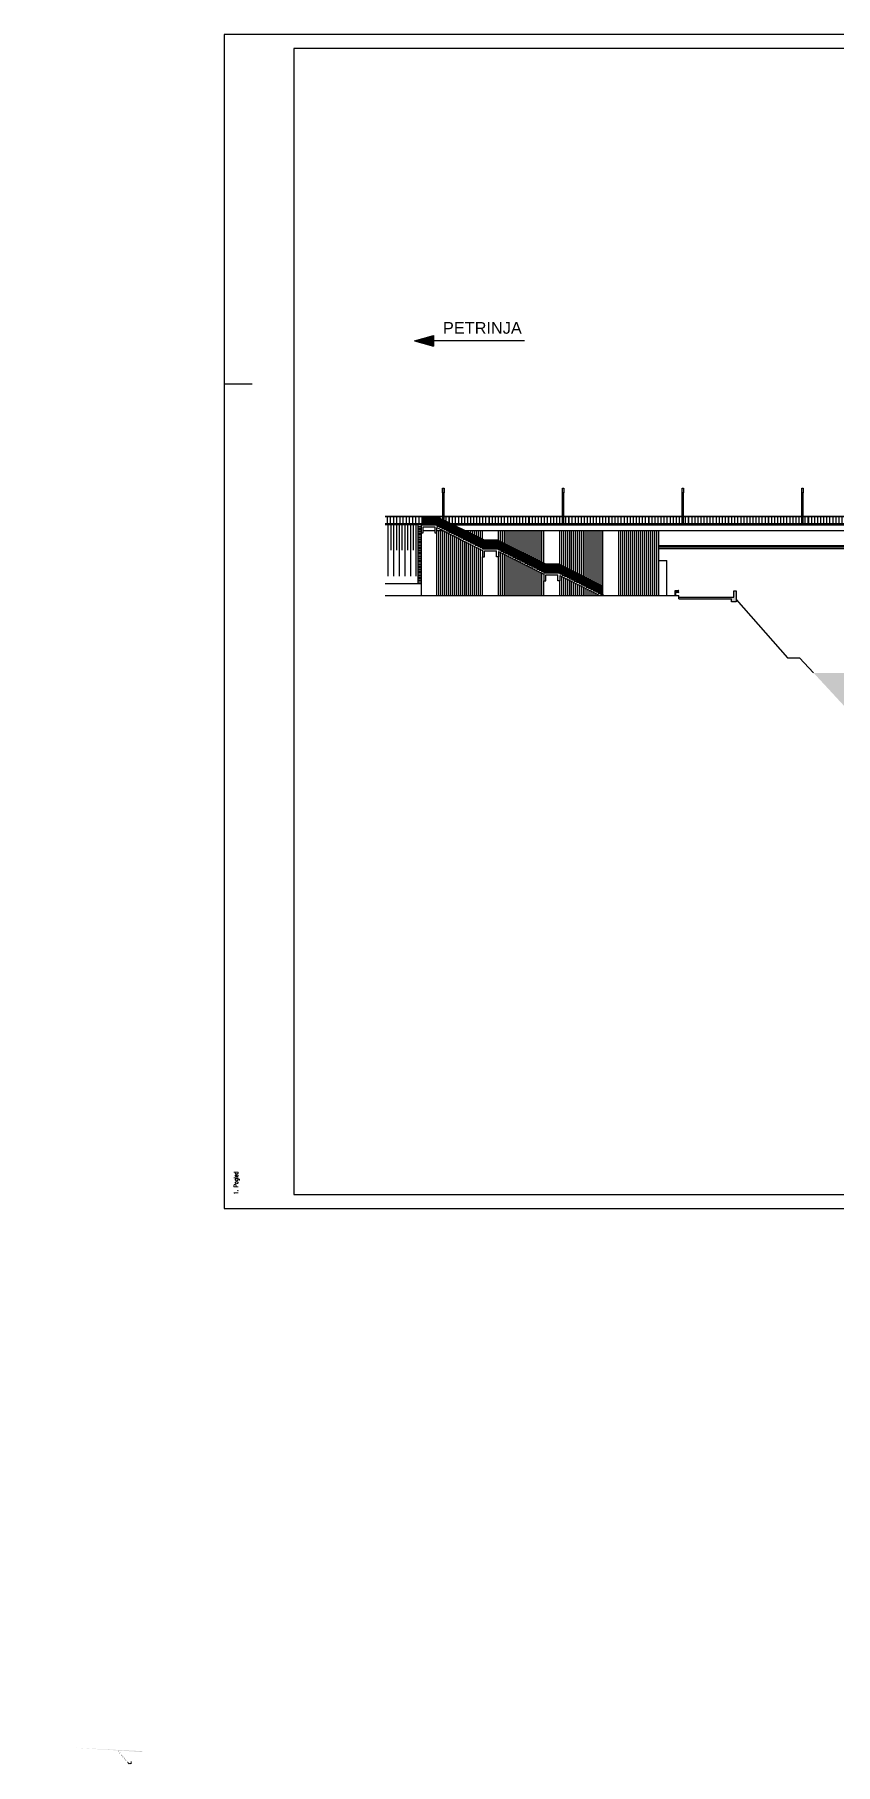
# Model space of a CAD drawing. Header units: millimetres. Extents: x -220 to 29575, y 35 to 21697.
# Drawn here: x -220 to 9816, y 35 to 21697 of the extents above; entities that cross this region are included whole.
import ezdxf

# ---------------------------------------------------------------- set-up
doc = ezdxf.new("R2010")
doc.units = ezdxf.units.MM
doc.header["$LTSCALE"] = 350
doc.header["$MEASUREMENT"] = 0
doc.layers.add('030', color=30, linetype='Continuous', lineweight=30)
for name, color, linetype in [('BETON', 7, 'Continuous'), ('BETON tanko', 40, 'Continuous'), ('Cesta', 9, 'Continuous'), ('DNO', 40, 'Continuous'), ('FILE', 8, 'Continuous'), ('KOTE', 9, 'Continuous'), ('POM', 9, 'Continuous'), ('SRAFURA', 8, 'Continuous'), ('Tekst', 3, 'Continuous'), ('Užad', 2, 'Continuous')]:
    doc.layers.add(name, color=color, linetype=linetype)
doc.styles.add('KOTE', font='ROMANS.shx', dxfattribs={"width": 0.7})
doc.styles.get("Standard").update_dxf_attribs({"font": 'ARIAL.TTF'})

# ---------------------------------------------------------------- blocks, each defined once
blk = doc.blocks.new('A$C164337F3')
at = {"layer": 'POM'}
for p, q in [((38, 0), (38, 87)), ((76, 0), (76, 87)), ((114, 0), (114, 87)), ((152, 0), (152, 87)), ((190, 0), (190, 87)), ((228, 0), (228, 87)), ((267, 0), (267, 87)), ((305, 0), (305, 87)), ((343, 0), (343, 87)), ((381, 0), (381, 87)), ((419, 0), (419, 87)), ((457, 0), (457, 87))]:
    blk.add_line(p, q, dxfattribs=at)
blk = doc.blocks.new('A$C133E7977')
at = {"layer": 'POM'}
for p, q in [((0, 18), (495, 18)), ((0, 15), (495, 15)), ((495, 0), (495, 105)), ((500, 0), (500, 105))]:
    blk.add_line(p, q, dxfattribs=at)
at = {"layer": 'SRAFURA'}
blk.add_blockref('A$C164337F3', (0, 18), dxfattribs=at)
blk = doc.blocks.new('A$C10FF7760')
at = {"layer": 'POM'}
for p, q in [((-10, 110), (-10, 400)), ((-10, 400), (5, 400)), ((-10, 399), (5, 399)), ((-10, 398), (5, 398)), ((5, 110), (5, 400)), ((-10, 18), (-10, 105)), ((-10, 0), (-10, 15)), ((5, 18), (5, 105)), ((5, 0), (5, 15))]:
    blk.add_line(p, q, dxfattribs=at)
for points in [[(7, 400), (-12, 400), (-12, 460), (7, 460)], [(-10, 457), (5, 457), (5, 402), (-10, 402)]]:
    blk.add_lwpolyline(points, close=True, dxfattribs=at)
blk = doc.blocks.new('A$C5AD1124D')
at = {"layer": 'POM'}
for p, q in [((-500, -105), (-500, 0)), ((-495, -105), (-495, 0)), ((-457, -87), (-457, 0)), ((-419, -87), (-419, 0)), ((-381, -87), (-381, 0)), ((-343, -87), (-343, 0)), ((-305, -87), (-305, 0)), ((-267, -87), (-267, 0)), ((-228, -87), (-228, 0)), ((-190, -87), (-190, 0)), ((-152, -87), (-152, 0)), ((-114, -87), (-114, 0)), ((-76, -87), (-76, 0)), ((-38, -87), (-38, 0)), ((-495, -87), (0, -87)), ((-495, -90), (0, -90))]:
    blk.add_line(p, q, dxfattribs=at)

msp = doc.modelspace()

# ---------------------------------------------------------------- hatches: boundary and pattern name
at = {"layer": '030'}
msp.add_hatch(color=256, dxfattribs=at).paths.add_polyline_path([(-215, 416), (-220, 390)])
h = msp.add_hatch(color=256, dxfattribs=at)
edge = h.paths.add_edge_path(flags=0)
edge.add_line((1115, 201), (239, 246))
edge.add_line((225, 246), (1129, 200))
edge = h.paths.add_edge_path()
edge.add_line((225, 236), (225, 246))
edge.add_line((1115, 201), (239, 246))
edge.add_line((1129, 190), (1129, 200))
edge.add_line((1129, 190), (1125, 190))
edge.add_line((1125, 190), (1125, 199))
edge.add_line((1125, 199), (991, 206))
edge.add_line((991, 197), (991, 206))
edge.add_line((983, 197), (991, 197))
edge.add_line((983, 197), (983, 207))
edge.add_line((829, 215), (983, 207))
edge.add_line((829, 215), (829, 207))
edge.add_line((823, 207), (829, 207))
edge.add_line((823, 213), (823, 207))
edge.add_line((811, 213), (823, 213))
edge.add_line((811, 213), (811, 208))
edge.add_line((805, 208), (811, 208))
edge.add_line((805, 216), (805, 208))
edge.add_line((805, 216), (651, 224))
edge.add_line((651, 215), (651, 224))
edge.add_line((643, 215), (651, 215))
edge.add_line((643, 215), (643, 224))
edge.add_line((511, 231), (643, 224))
edge.add_line((511, 222), (511, 231))
edge.add_line((503, 222), (511, 222))
edge.add_line((503, 222), (503, 231))
edge.add_line((371, 238), (503, 231))
edge.add_line((371, 229), (371, 238))
edge.add_line((363, 229), (371, 229))
edge.add_line((363, 229), (363, 238))
edge.add_line((229, 245), (363, 238))
edge.add_line((229, 245), (229, 236))
edge.add_line((229, 236), (225, 236))
h.paths.add_polyline_path([(225, 236), (225, 246), (1129, 200), (1129, 190), (1125, 190), (1125, 199), (991, 206), (991, 197), (983, 197), (983, 207), (829, 215), (829, 207), (823, 207), (823, 213), (811, 213), (811, 208), (805, 208), (805, 216), (651, 224), (651, 215), (643, 215), (643, 224), (511, 231), (511, 222), (503, 222), (503, 231), (371, 238), (371, 229), (363, 229), (363, 238), (229, 245), (229, 236)], flags=16)
h.paths.add_polyline_path([(229, 236), (229, 245)], flags=0)
h.paths.add_polyline_path([(229, 236), (229, 245)], flags=0)
h.paths.add_polyline_path([(229, 236), (229, 245)], flags=0)
h.paths.add_polyline_path([(229, 236), (229, 245)], flags=0)
h.paths.add_polyline_path([(229, 236), (229, 245)], flags=0)
h.paths.add_polyline_path([(229, 236), (229, 245)], flags=0)
h.paths.add_polyline_path([(229, 236), (229, 245)], flags=0)
h.paths.add_polyline_path([(229, 236), (229, 245)], flags=0)
h.paths.add_polyline_path([(229, 236), (229, 245)], flags=0)
h.paths.add_polyline_path([(229, 236), (229, 245)], flags=0)
h.paths.add_polyline_path([(229, 236), (229, 245)], flags=0)
h.paths.add_polyline_path([(229, 236), (229, 245)], flags=0)
h.paths.add_polyline_path([(229, 236), (229, 245)], flags=0)
h.paths.add_polyline_path([(229, 236), (229, 245)], flags=0)
h.paths.add_polyline_path([(229, 236), (229, 245)], flags=0)
h.paths.add_polyline_path([(229, 236), (229, 245)], flags=0)
h.paths.add_polyline_path([(229, 236), (229, 245)], flags=0)
h.paths.add_polyline_path([(229, 236), (229, 245)], flags=0)
h.paths.add_polyline_path([(229, 236), (229, 245)], flags=0)
h.paths.add_polyline_path([(229, 236), (229, 245)], flags=0)
h.paths.add_polyline_path([(229, 236), (229, 245)], flags=0)
h.paths.add_polyline_path([(229, 236), (229, 245)], flags=0)
h.paths.add_polyline_path([(229, 236), (229, 245)], flags=0)
h.paths.add_polyline_path([(229, 236), (229, 245)], flags=0)
h.paths.add_polyline_path([(229, 236), (229, 245)], flags=0)
h.paths.add_polyline_path([(229, 236), (229, 245)], flags=0)
h.paths.add_polyline_path([(229, 236), (229, 245)], flags=0)
h.paths.add_polyline_path([(229, 236), (229, 245)], flags=0)
h.paths.add_polyline_path([(229, 236), (229, 245)], flags=0)
h.paths.add_polyline_path([(229, 236), (229, 245)], flags=0)
h.paths.add_polyline_path([(229, 236), (229, 245)], flags=0)
h.paths.add_polyline_path([(229, 236), (229, 245)], flags=0)
h.paths.add_polyline_path([(229, 236), (229, 245)], flags=0)
h.paths.add_polyline_path([(229, 236), (229, 245)], flags=0)
h.paths.add_polyline_path([(229, 236), (229, 245)], flags=0)
h.paths.add_polyline_path([(229, 236), (229, 245)], flags=0)
h.paths.add_polyline_path([(229, 236), (229, 245)], flags=0)
h.paths.add_polyline_path([(229, 236), (229, 245)], flags=0)
h.paths.add_polyline_path([(229, 236), (229, 245)], flags=0)
h.paths.add_polyline_path([(229, 236), (229, 245)], flags=0)
h.paths.add_polyline_path([(229, 236), (229, 245)], flags=0)
h.paths.add_polyline_path([(229, 236), (229, 245)], flags=0)
h.paths.add_polyline_path([(229, 236), (229, 245)], flags=0)
h.paths.add_polyline_path([(229, 236), (229, 245)], flags=0)
h.paths.add_polyline_path([(229, 236), (229, 245)], flags=0)
h.paths.add_polyline_path([(229, 236), (229, 245)], flags=0)
h.paths.add_polyline_path([(229, 236), (229, 245)], flags=0)
h.paths.add_polyline_path([(229, 236), (229, 245)], flags=0)
edge = h.paths.add_edge_path(flags=0)
edge.add_line((1129, 199), (1129, 190))
h = msp.add_hatch(color=256, dxfattribs=at)
edge = h.paths.add_edge_path()
edge.add_line((832, 205), (825, 199))
edge.add_line((825, 199), (952, 44))
edge.add_line((964, 35), (964, 43))
edge.add_line((978, 35), (964, 35))
edge.add_line((978, 35), (985, 39))
edge.add_line((996, 39), (985, 39))
edge.add_line((996, 73), (996, 39))
edge.add_line((996, 73), (985, 73))
edge.add_line((985, 73), (985, 51))
edge.add_line((974, 51), (985, 51))
edge.add_line((832, 205), (958, 52))
h.paths.add_polyline_path([(832, 203), (826, 199), (871, 145), (877, 149)], flags=16)
h.paths.add_polyline_path([(877, 148), (872, 144), (916, 90), (922, 94)], flags=16)
edge = h.paths.add_edge_path(flags=16)
edge.add_line((922, 93), (917, 89))
edge.add_line((917, 89), (941, 59))
edge.add_line((951, 59), (958, 52))
edge.add_line((960, 53), (958, 52))
edge.add_line((962, 55), (960, 53))
edge.add_line((957, 63), (962, 55))
edge.add_line((922, 93), (947, 63))
at = {"layer": 'Cesta'}
msp.add_hatch(color=256, dxfattribs=at).paths.add_polyline_path([(8513, 14594), (8513, 14633), (7853, 14633), (7853, 14653), (8541, 14653), (8541, 14733), (8571, 14733), (8571, 14594)])
at = {"layer": 'KOTE'}
msp.add_hatch(color=256, dxfattribs=at).paths.add_polyline_path([(4540, 17863), (4779, 17797), (4779, 17929)])
at = {"layer": 'Užad'}
h = msp.add_hatch(dxfattribs=at)
h.set_pattern_fill('DOTS', color=256, scale=250, style=0)
h.paths.add_polyline_path([(14155, 13704), (9542, 13704), (10470, 12701), (14155, 12701)])

# ---------------------------------------------------------------- linework, layer by layer
at = {"layer": 'BETON'}
for p, q in [((4175, 14673), (6903, 14673)), ((6903, 14673), (7853, 14673)), ((8571, 14623), (9217, 13893)), ((9217, 13893), (9367, 13893)), ((9367, 13893), (9542, 13704))]:
    msp.add_line(p, q, dxfattribs=at)
for points in [[(2155, 6997), (29575, 6997), (29575, 21697), (2155, 21697)], [(3030, 7172), (29400, 7172), (29400, 21522), (3030, 21522)]]:
    msp.add_lwpolyline(points, close=True, dxfattribs=at)
at = {"layer": 'BETON tanko'}
for p, q in [((4623, 15558), (4175, 15558)), ((4623, 15558), (4623, 15458)), ((4623, 15558), (4836, 15558)), ((4623, 15458), (4648, 15458)), ((4648, 15458), (4648, 15533)), ((4648, 15533), (4798, 15533)), ((4648, 15488), (4798, 15488)), ((4798, 15533), (4798, 15458)), ((4798, 15458), (4823, 15458)), ((4823, 15558), (4823, 15543)), ((4823, 15543), (4853, 15543)), ((4823, 15523), (5393, 15238)), ((4823, 15458), (4823, 15523)), ((4823, 15488), (4893, 15488)), ((4842, 15558), (5019, 15558)), ((4853, 15543), (4853, 15528)), ((4853, 15528), (4883, 15528)), ((4883, 15528), (4883, 15513)), ((4883, 15513), (4913, 15513)), ((4913, 15513), (4913, 15498)), ((4913, 15498), (4943, 15498)), ((4943, 15498), (4943, 15483)), ((4943, 15488), (4977, 15488)), ((4943, 15483), (4973, 15483)), ((4973, 15483), (4973, 15468)), ((4973, 15468), (5003, 15468)), ((4983, 15488), (5160, 15488)), ((5003, 15468), (5003, 15453)), ((5003, 15453), (5033, 15453)), ((5030, 15558), (8576, 15558)), ((5033, 15453), (5033, 15438)), ((5033, 15438), (5063, 15438)), ((5063, 15438), (5063, 15423)), ((5063, 15423), (5093, 15423)), ((5093, 15423), (5093, 15408)), ((5093, 15408), (5123, 15408)), ((5123, 15408), (5123, 15393)), ((5123, 15393), (5153, 15393)), ((5153, 15393), (5153, 15378)), ((5171, 15488), (15903, 15488)), ((7603, 14673), (7603, 15488)), ((8576, 15558), (15903, 15558)), ((5153, 15378), (5183, 15378)), ((5183, 15378), (5183, 15363)), ((5183, 15363), (5213, 15363)), ((5213, 15363), (5213, 15348)), ((5213, 15348), (5243, 15348)), ((5243, 15348), (5243, 15333)), ((5243, 15333), (5273, 15333)), ((5273, 15333), (5273, 15318)), ((5273, 15318), (5303, 15318)), ((5303, 15318), (5303, 15303)), ((5303, 15303), (5333, 15303)), ((5333, 15303), (5333, 15288)), ((5333, 15288), (5363, 15288)), ((5363, 15288), (5363, 15273)), ((5363, 15273), (5393, 15273)), ((5393, 15273), (5393, 15258)), ((5393, 15258), (5593, 15258)), ((5393, 15238), (5393, 15158)), ((5418, 15158), (5418, 15233)), ((5418, 15233), (5568, 15233)), ((5568, 15158), (5568, 15233)), ((5593, 15258), (5593, 15243)), ((5593, 15243), (5623, 15243)), ((5593, 15223), (6163, 14938)), ((5593, 15223), (5593, 15158)), ((5623, 15243), (5623, 15228)), ((5623, 15228), (5653, 15228)), ((5653, 15228), (5653, 15213)), ((5653, 15213), (5683, 15213)), ((5683, 15213), (5683, 15198)), ((5683, 15198), (5713, 15198)), ((5713, 15198), (5713, 15183)), ((5713, 15183), (5743, 15183)), ((5743, 15183), (5743, 15168)), ((5743, 15168), (5773, 15168)), ((5773, 15168), (5773, 15153)), ((7603, 15263), (15903, 15263)), ((5393, 15158), (5418, 15158)), ((5593, 15158), (5568, 15158)), ((5773, 15153), (5803, 15153)), ((5803, 15153), (5803, 15138)), ((5803, 15138), (5833, 15138)), ((5833, 15138), (5833, 15123)), ((5833, 15123), (5863, 15123)), ((5863, 15123), (5863, 15108)), ((5863, 15108), (5893, 15108)), ((5893, 15108), (5893, 15093)), ((5893, 15093), (5923, 15093)), ((5923, 15093), (5923, 15078)), ((5923, 15078), (5953, 15078)), ((5953, 15078), (5953, 15063)), ((5953, 15063), (5983, 15063)), ((5983, 15063), (5983, 15048)), ((5983, 15048), (6013, 15048)), ((6013, 15048), (6013, 15033)), ((6013, 15033), (6043, 15033)), ((6043, 15033), (6043, 15018)), ((6043, 15018), (6073, 15018)), ((6073, 15018), (6073, 15003)), ((6073, 15003), (6103, 15003)), ((6103, 15003), (6103, 14988)), ((6103, 14988), (6133, 14988)), ((6133, 14988), (6133, 14973)), ((6133, 14973), (6163, 14973)), ((6163, 14973), (6163, 14958)), ((6163, 14958), (6363, 14958)), ((6363, 14958), (6363, 14943)), ((7603, 15110), (7703, 15110)), ((7703, 14673), (7703, 15110)), ((6163, 14938), (6163, 14858)), ((6163, 14858), (6188, 14858)), ((6188, 14933), (6338, 14933)), ((6188, 14858), (6188, 14933)), ((6338, 14858), (6338, 14933)), ((6363, 14858), (6338, 14858)), ((6363, 14943), (6393, 14943)), ((6363, 14923), (6863, 14673)), ((6363, 14923), (6363, 14858)), ((6393, 14943), (6393, 14928)), ((6393, 14928), (6423, 14928)), ((6423, 14928), (6423, 14913)), ((6423, 14913), (6453, 14913)), ((6453, 14913), (6453, 14898)), ((6453, 14898), (6483, 14898)), ((6483, 14898), (6483, 14883)), ((6483, 14883), (6513, 14883)), ((6513, 14883), (6513, 14868)), ((6513, 14868), (6543, 14868)), ((6543, 14868), (6543, 14853)), ((6543, 14853), (6573, 14853)), ((6573, 14853), (6573, 14838)), ((6573, 14838), (6603, 14838)), ((6603, 14838), (6603, 14823)), ((6603, 14823), (6633, 14823)), ((6633, 14823), (6633, 14808)), ((6633, 14808), (6663, 14808)), ((6663, 14808), (6663, 14793)), ((6663, 14793), (6693, 14793)), ((6693, 14793), (6693, 14778)), ((6693, 14778), (6723, 14778)), ((6723, 14778), (6723, 14763)), ((6723, 14763), (6753, 14763)), ((6753, 14763), (6753, 14748)), ((6753, 14748), (6783, 14748)), ((6783, 14748), (6783, 14733)), ((6783, 14733), (6813, 14733)), ((6813, 14733), (6813, 14718)), ((6813, 14718), (6843, 14718)), ((6843, 14718), (6843, 14703)), ((6843, 14703), (6873, 14703)), ((6873, 14703), (6873, 14688)), ((6873, 14688), (6903, 14688)), ((6903, 14688), (6903, 14673))]:
    msp.add_line(p, q, dxfattribs=at)
at = {"layer": 'Cesta'}
for p, q in [((8541, 14733), (8571, 14733)), ((8541, 14653), (8541, 14733)), ((8571, 14733), (8571, 14594)), ((7853, 14653), (8541, 14653)), ((7853, 14633), (7853, 14653)), ((7853, 14633), (8513, 14633)), ((8513, 14594), (8513, 14633)), ((8571, 14594), (8513, 14594))]:
    msp.add_line(p, q, dxfattribs=at)
at = {"layer": 'DNO'}
msp.add_line((7853, 14653), (7853, 14673), dxfattribs=at)
at = {"layer": 'FILE'}
msp.add_line((2155, 17322), (2505, 17322), dxfattribs=at)
at = {"layer": 'KOTE'}
for p, q in [((4540, 17863), (4779, 17929)), ((4540, 17863), (4779, 17797)), ((4779, 17929), (4779, 17797)), ((5918, 17863), (4779, 17863))]:
    msp.add_line(p, q, dxfattribs=at)
at = {"layer": 'POM'}
for p, q in [((4175, 15668), (4638, 15668)), ((4175, 15663), (4638, 15663)), ((4203, 15576), (4203, 15663)), ((4242, 15576), (4242, 15663)), ((4282, 15576), (4282, 15663)), ((4321, 15576), (4321, 15663)), ((4361, 15576), (4361, 15663)), ((4401, 15576), (4401, 15663)), ((4440, 15576), (4440, 15663)), ((4480, 15576), (4480, 15663)), ((4519, 15576), (4519, 15663)), ((4559, 15576), (4559, 15663)), ((4598, 15576), (4598, 15663)), ((4638, 15558), (4638, 15668)), ((4638, 15668), (4808, 15668)), ((4643, 15558), (4643, 15663)), ((4643, 15663), (4803, 15663)), ((4653, 15576), (4653, 15663)), ((4663, 15576), (4663, 15663)), ((4673, 15576), (4673, 15663)), ((4683, 15576), (4683, 15663)), ((4693, 15576), (4693, 15663)), ((4703, 15576), (4703, 15663)), ((4713, 15576), (4713, 15663)), ((4723, 15576), (4723, 15663)), ((4733, 15576), (4733, 15663)), ((4743, 15576), (4743, 15663)), ((4753, 15576), (4753, 15663)), ((4763, 15576), (4763, 15663)), ((4773, 15576), (4773, 15663)), ((4783, 15576), (4783, 15663)), ((4793, 15576), (4793, 15663)), ((4803, 15558), (4803, 15663)), ((4808, 15668), (7763, 15668)), ((4808, 15668), (5413, 15368)), ((4808, 15662), (5408, 15365)), ((4808, 15558), (4808, 15662)), ((4817, 15570), (4817, 15658)), ((4818, 15663), (7763, 15663)), ((4826, 15566), (4826, 15653)), ((4835, 15561), (4835, 15649)), ((4844, 15557), (4844, 15644)), ((4853, 15552), (4853, 15640)), ((4861, 15641), (4861, 15663)), ((4862, 15548), (4862, 15636)), ((4871, 15543), (4871, 15631)), ((4880, 15539), (4880, 15627)), ((4889, 15535), (4889, 15622)), ((4898, 15530), (4898, 15618)), ((4899, 15623), (4899, 15663)), ((4907, 15526), (4907, 15613)), ((4916, 15521), (4916, 15609)), ((4925, 15517), (4925, 15604)), ((4934, 15512), (4934, 15600)), ((4937, 15604), (4937, 15663)), ((4976, 15585), (4976, 15663)), ((4981, 15582), (4981, 15663)), ((5019, 15576), (5019, 15663)), ((5057, 15576), (5057, 15663)), ((5095, 15576), (5095, 15663)), ((5133, 15576), (5133, 15663)), ((5171, 15576), (5171, 15663)), ((5209, 15576), (5209, 15663)), ((5247, 15576), (5247, 15663)), ((5285, 15576), (5285, 15663)), ((5323, 15576), (5323, 15663)), ((5361, 15576), (5361, 15663)), ((5399, 15576), (5399, 15663)), ((5437, 15576), (5437, 15663)), ((6481, 15668), (15520, 15668)), ((6491, 15663), (15520, 15663)), ((6976, 15558), (6976, 15663)), ((6981, 15558), (6981, 15663)), ((7019, 15576), (7019, 15663)), ((7057, 15576), (7057, 15663)), ((7095, 15576), (7095, 15663)), ((7133, 15576), (7133, 15663)), ((7171, 15576), (7171, 15663)), ((7209, 15576), (7209, 15663)), ((7247, 15576), (7247, 15663)), ((7285, 15576), (7285, 15663)), ((7323, 15576), (7323, 15663)), ((7361, 15576), (7361, 15663)), ((7399, 15576), (7399, 15663)), ((7437, 15576), (7437, 15663)), ((7476, 15558), (7476, 15663)), ((7481, 15558), (7481, 15663)), ((7976, 15558), (7976, 15663)), ((7981, 15558), (7981, 15663)), ((8476, 15558), (8476, 15663)), ((8481, 15558), (8481, 15663)), ((8976, 15558), (8976, 15663)), ((8981, 15558), (8981, 15663)), ((4175, 15576), (4638, 15576)), ((4175, 15573), (4638, 15573)), ((4208, 15558), (4208, 14915)), ((4243, 15558), (4243, 15241)), ((4279, 15558), (4279, 14915)), ((4314, 15558), (4314, 15241)), ((4349, 15558), (4349, 14915)), ((4384, 15558), (4384, 15241)), ((4419, 15558), (4419, 14915)), ((4454, 15558), (4454, 15241)), ((4490, 15558), (4490, 14915)), ((4525, 15558), (4525, 15241)), ((4560, 15558), (4560, 14915)), ((4583, 15538), (4623, 15538)), ((4583, 15518), (4623, 15518)), ((4583, 15498), (4623, 15498)), ((4583, 15478), (4623, 15478)), ((4583, 15459), (4623, 15459)), ((4583, 15439), (4623, 15439)), ((4583, 15419), (4623, 15419)), ((4583, 15399), (4623, 15399)), ((4643, 15576), (4803, 15576)), ((4643, 15573), (4803, 15573)), ((4808, 15576), (4982, 15576)), ((4808, 15575), (5408, 15277)), ((4808, 15572), (5408, 15274)), ((4812, 15573), (4988, 15573)), ((4823, 14673), (4823, 15458)), ((4848, 14673), (4848, 15488)), ((4873, 14673), (4873, 15488)), ((4898, 14673), (4898, 15485)), ((4922, 14673), (4922, 15473)), ((4942, 15508), (4942, 15596)), ((4947, 14673), (4947, 15461)), ((4951, 15503), (4951, 15591)), ((4960, 15499), (4960, 15587)), ((4969, 15495), (4969, 15582)), ((4972, 14673), (4972, 15448)), ((4978, 15490), (4978, 15578)), ((4987, 15486), (4987, 15573)), ((4994, 15576), (5476, 15576)), ((4996, 15481), (4996, 15569)), ((4997, 14673), (4997, 15436)), ((5000, 15573), (5476, 15573)), ((5005, 15477), (5005, 15564)), ((5014, 15472), (5014, 15560)), ((5021, 14673), (5021, 15424)), ((5023, 15468), (5023, 15556)), ((5032, 15463), (5032, 15551)), ((5041, 15459), (5041, 15547)), ((5046, 14673), (5046, 15411)), ((5050, 15455), (5050, 15542)), ((5059, 15450), (5059, 15538)), ((5068, 15446), (5068, 15533)), ((5071, 14673), (5071, 15399)), ((5077, 15441), (5077, 15529)), ((5086, 15437), (5086, 15525)), ((5095, 15432), (5095, 15520)), ((5096, 14673), (5096, 15386)), ((5104, 15428), (5104, 15516)), ((5113, 15424), (5113, 15511)), ((5122, 15419), (5122, 15507)), ((5131, 15415), (5131, 15502)), ((5140, 15410), (5140, 15498)), ((5148, 15406), (5148, 15493)), ((5157, 15401), (5157, 15489)), ((5166, 15397), (5166, 15485)), ((5175, 15392), (5175, 15480)), ((5184, 15388), (5184, 15476)), ((5193, 15384), (5193, 15471)), ((5195, 15476), (5195, 15488)), ((5202, 15379), (5202, 15467)), ((5211, 15375), (5211, 15462)), ((5220, 15464), (5220, 15488)), ((5220, 15370), (5220, 15458)), ((5229, 15366), (5229, 15453)), ((5238, 15361), (5238, 15449)), ((5244, 15451), (5244, 15488)), ((5247, 15357), (5247, 15445)), ((5256, 15353), (5256, 15440)), ((5265, 15348), (5265, 15436)), ((5269, 15439), (5269, 15488)), ((5274, 15344), (5274, 15431)), ((5283, 15339), (5283, 15427)), ((5292, 15335), (5292, 15422)), ((5294, 15427), (5294, 15488)), ((5301, 15330), (5301, 15418)), ((5310, 15326), (5310, 15414)), ((5319, 15415), (5319, 15488)), ((5319, 15321), (5319, 15409)), ((5328, 15317), (5328, 15405)), ((5337, 15313), (5337, 15400)), ((5344, 15402), (5344, 15488)), ((5345, 15308), (5345, 15396)), ((5354, 15304), (5354, 15391)), ((5363, 15299), (5363, 15387)), ((5368, 15390), (5368, 15488)), ((5372, 15295), (5372, 15382)), ((5393, 15378), (5393, 15488)), ((5593, 15360), (5593, 15488)), ((5618, 15348), (5618, 15488)), ((5643, 15336), (5643, 15488)), ((5668, 15323), (5668, 15488)), ((5692, 15311), (5692, 15488)), ((5717, 15299), (5717, 15488)), ((5742, 15287), (5742, 15488)), ((5767, 15274), (5767, 15488)), ((5791, 15262), (5791, 15488)), ((5816, 15250), (5816, 15488)), ((5841, 15237), (5841, 15488)), ((5866, 15225), (5866, 15488)), ((5891, 15213), (5891, 15488)), ((5915, 15201), (5915, 15488)), ((5940, 15188), (5940, 15488)), ((5965, 15176), (5965, 15488)), ((5990, 15164), (5990, 15488)), ((6014, 15151), (6014, 15488)), ((6039, 15139), (6039, 15488)), ((6064, 15127), (6064, 15488)), ((6089, 15115), (6089, 15488)), ((6114, 15102), (6114, 15488)), ((6138, 15090), (6138, 15488)), ((6163, 15078), (6163, 15488)), ((6363, 15060), (6363, 15488)), ((6388, 15048), (6388, 15488)), ((6412, 15036), (6412, 15488)), ((6437, 15023), (6437, 15488)), ((6461, 15011), (6461, 15488)), ((6486, 14999), (6486, 15488)), ((6510, 14987), (6510, 15488)), ((6535, 14974), (6535, 15488)), ((6560, 14962), (6560, 15488)), ((6584, 14950), (6584, 15488)), ((6609, 14938), (6609, 15488)), ((6633, 14925), (6633, 15488)), ((6658, 14913), (6658, 15488)), ((6682, 14901), (6682, 15488)), ((6707, 14888), (6707, 15488)), ((6731, 14876), (6731, 15488)), ((6756, 14864), (6756, 15488)), ((6780, 14852), (6780, 15488)), ((6805, 14839), (6805, 15488)), ((6830, 14827), (6830, 15488)), ((6854, 14815), (6854, 15488)), ((6879, 14803), (6879, 15488)), ((6903, 14688), (6903, 15488)), ((6981, 15576), (7476, 15576)), ((6981, 15573), (7476, 15573)), ((7103, 14673), (7103, 15488)), ((7128, 14673), (7128, 15488)), ((7153, 14673), (7153, 15488)), ((7178, 14673), (7178, 15488)), ((7203, 14673), (7203, 15488)), ((7228, 14673), (7228, 15488)), ((7253, 14673), (7253, 15488)), ((7278, 14673), (7278, 15488)), ((7303, 14673), (7303, 15488)), ((7328, 14673), (7328, 15488)), ((7353, 14673), (7353, 15488)), ((7378, 14673), (7378, 15488)), ((7403, 14673), (7403, 15488)), ((7428, 14673), (7428, 15488)), ((7453, 14673), (7453, 15488)), ((7478, 14673), (7478, 15488)), ((7481, 15576), (7976, 15576)), ((7481, 15573), (7976, 15573)), ((7503, 14673), (7503, 15488)), ((7528, 14673), (7528, 15488)), ((7553, 14673), (7553, 15488)), ((7578, 14673), (7578, 15488)), ((7981, 15576), (8476, 15576)), ((7981, 15573), (8476, 15573)), ((8481, 15576), (8976, 15576)), ((8481, 15573), (8976, 15573)), ((4583, 15379), (4623, 15379)), ((4583, 15359), (4623, 15359)), ((4583, 15340), (4623, 15340)), ((4583, 15320), (4623, 15320)), ((4583, 15300), (4623, 15300)), ((4583, 15280), (4623, 15280)), ((4583, 15260), (4623, 15260)), ((4583, 15240), (4623, 15240)), ((4583, 15221), (4623, 15221)), ((4583, 15201), (4623, 15201)), ((4583, 15181), (4623, 15181)), ((5121, 14673), (5121, 15374)), ((5145, 14673), (5145, 15362)), ((5170, 14673), (5170, 15349)), ((5195, 14673), (5195, 15337)), ((5220, 14673), (5220, 15324)), ((5244, 14673), (5244, 15312)), ((5269, 14673), (5269, 15300)), ((5294, 14673), (5294, 15287)), ((5319, 14673), (5319, 15275)), ((5344, 14673), (5344, 15262)), ((5368, 14673), (5368, 15250)), ((5381, 15290), (5381, 15378)), ((5390, 15286), (5390, 15374)), ((5399, 15281), (5399, 15369)), ((5408, 15258), (5408, 15365)), ((5413, 15368), (5578, 15368)), ((5413, 15363), (5573, 15363)), ((5413, 15258), (5413, 15363)), ((5413, 15276), (5573, 15276)), ((5413, 15273), (5573, 15273)), ((5423, 15276), (5423, 15363)), ((5433, 15276), (5433, 15363)), ((5443, 15276), (5443, 15363)), ((5453, 15276), (5453, 15363)), ((5463, 15276), (5463, 15363)), ((5473, 15276), (5473, 15363)), ((5483, 15276), (5483, 15363)), ((5493, 15276), (5493, 15363)), ((5503, 15276), (5503, 15363)), ((5513, 15276), (5513, 15363)), ((5523, 15276), (5523, 15363)), ((5533, 15276), (5533, 15363)), ((5543, 15276), (5543, 15363)), ((5553, 15276), (5553, 15363)), ((5563, 15276), (5563, 15363)), ((5573, 15258), (5573, 15363)), ((5578, 15368), (6183, 15068)), ((5578, 15258), (5578, 15362)), ((5578, 15362), (6178, 15065)), ((5578, 15275), (6178, 14977)), ((5578, 15272), (6178, 14974)), ((5587, 15270), (5587, 15358)), ((5596, 15266), (5596, 15353)), ((5605, 15261), (5605, 15349)), ((5614, 15257), (5614, 15344)), ((5618, 14673), (5618, 15210)), ((5623, 15252), (5623, 15340)), ((5632, 15248), (5632, 15336)), ((5641, 15243), (5641, 15331)), ((5643, 14673), (5643, 15198)), ((5650, 15239), (5650, 15327)), ((5659, 15235), (5659, 15322)), ((5668, 15230), (5668, 15318)), ((5668, 14673), (5668, 15185)), ((5677, 15226), (5677, 15313)), ((5686, 15221), (5686, 15309)), ((5692, 14673), (5692, 15173)), ((5695, 15217), (5695, 15304)), ((5704, 15212), (5704, 15300)), ((5712, 15208), (5712, 15296)), ((5721, 15203), (5721, 15291)), ((5730, 15199), (5730, 15287)), ((5739, 15195), (5739, 15282)), ((5748, 15190), (5748, 15278)), ((5757, 15186), (5757, 15273)), ((5766, 15181), (5766, 15269)), ((5775, 15177), (5775, 15264)), ((5784, 15172), (5784, 15260)), ((5793, 15168), (5793, 15256)), ((5802, 15163), (5802, 15251)), ((5811, 15159), (5811, 15247)), ((5820, 15155), (5820, 15242)), ((5829, 15150), (5829, 15238)), ((5838, 15146), (5838, 15233)), ((5847, 15141), (5847, 15229)), ((5856, 15137), (5856, 15225)), ((5865, 15132), (5865, 15220)), ((5874, 15128), (5874, 15216)), ((5883, 15124), (5883, 15211)), ((5892, 15119), (5892, 15207)), ((5901, 15115), (5901, 15202)), ((5910, 15110), (5910, 15198)), ((5918, 15106), (5918, 15193)), ((5927, 15101), (5927, 15189)), ((5936, 15097), (5936, 15185)), ((5945, 15092), (5945, 15180)), ((5954, 15088), (5954, 15176)), ((5963, 15084), (5963, 15171)), ((5972, 15079), (5972, 15167)), ((7603, 15298), (15903, 15298)), ((7603, 15283), (15903, 15283)), ((4583, 15161), (4623, 15161)), ((4583, 15141), (4623, 15141)), ((4583, 15121), (4623, 15121)), ((4583, 15102), (4623, 15102)), ((4583, 15082), (4623, 15082)), ((4583, 15062), (4623, 15062)), ((4583, 15042), (4623, 15042)), ((4583, 15022), (4623, 15022)), ((4583, 15003), (4623, 15003)), ((4583, 14983), (4623, 14983)), ((4583, 14963), (4623, 14963)), ((5393, 14673), (5393, 15158)), ((5593, 14673), (5593, 15158)), ((5717, 14673), (5717, 15161)), ((5742, 14673), (5742, 15148)), ((5767, 14673), (5767, 15136)), ((5791, 14673), (5791, 15124)), ((5816, 14673), (5816, 15111)), ((5841, 14673), (5841, 15099)), ((5866, 14673), (5866, 15086)), ((5891, 14673), (5891, 15074)), ((5915, 14673), (5915, 15062)), ((5940, 14673), (5940, 15049)), ((5965, 14673), (5965, 15037)), ((5981, 15075), (5981, 15162)), ((5990, 15070), (5990, 15158)), ((5990, 14673), (5990, 15024)), ((5999, 15066), (5999, 15153)), ((6008, 15061), (6008, 15149)), ((6014, 14673), (6014, 15012)), ((6017, 15057), (6017, 15145)), ((6026, 15053), (6026, 15140)), ((6035, 15048), (6035, 15136)), ((6039, 14673), (6039, 15000)), ((6044, 15044), (6044, 15131)), ((6053, 15039), (6053, 15127)), ((6062, 15035), (6062, 15122)), ((6064, 14673), (6064, 14987)), ((6071, 15030), (6071, 15118)), ((6080, 15026), (6080, 15114)), ((6089, 15021), (6089, 15109)), ((6089, 14673), (6089, 14975)), ((6098, 15017), (6098, 15105)), ((6107, 15013), (6107, 15100)), ((6114, 14673), (6114, 14962)), ((6115, 15008), (6115, 15096)), ((6124, 15004), (6124, 15091)), ((6133, 14999), (6133, 15087)), ((6138, 14673), (6138, 14950)), ((6142, 14995), (6142, 15082)), ((6151, 14990), (6151, 15078)), ((6160, 14986), (6160, 15074)), ((6169, 14981), (6169, 15069)), ((6178, 14958), (6178, 15065)), ((6183, 15068), (6348, 15068)), ((6183, 15063), (6343, 15063)), ((6183, 14958), (6183, 15063)), ((6183, 14976), (6343, 14976)), ((6183, 14973), (6343, 14973)), ((6193, 14976), (6193, 15063)), ((6203, 14976), (6203, 15063)), ((6213, 14976), (6213, 15063)), ((6223, 14976), (6223, 15063)), ((6233, 14976), (6233, 15063)), ((6243, 14976), (6243, 15063)), ((6253, 14976), (6253, 15063)), ((6263, 14976), (6263, 15063)), ((6273, 14976), (6273, 15063)), ((6283, 14976), (6283, 15063)), ((6293, 14976), (6293, 15063)), ((6303, 14976), (6303, 15063)), ((6313, 14976), (6313, 15063)), ((6323, 14976), (6323, 15063)), ((6333, 14976), (6333, 15063)), ((6343, 14958), (6343, 15063)), ((6348, 15068), (6893, 14795)), ((6348, 15062), (6888, 14792)), ((6348, 14958), (6348, 15062)), ((6348, 14975), (6888, 14705)), ((6348, 14972), (6888, 14702)), ((6357, 14970), (6357, 15058)), ((6366, 14966), (6366, 15053)), ((6375, 14961), (6375, 15049)), ((6384, 14957), (6384, 15044)), ((6393, 14952), (6393, 15040)), ((6402, 14948), (6402, 15035)), ((6411, 14943), (6411, 15031)), ((6420, 14939), (6420, 15026)), ((6429, 14934), (6429, 15022)), ((6438, 14930), (6438, 15017)), ((6447, 14925), (6447, 15013)), ((6456, 14921), (6456, 15008)), ((6465, 14916), (6465, 15004)), ((6474, 14912), (6474, 14999)), ((6483, 14907), (6483, 14995)), ((6492, 14903), (6492, 14990)), ((6501, 14898), (6501, 14986)), ((6510, 14894), (6510, 14981)), ((6519, 14889), (6519, 14977)), ((6528, 14885), (6528, 14972)), ((6537, 14880), (6537, 14968)), ((6546, 14876), (6546, 14963)), ((6555, 14871), (6555, 14959)), ((6564, 14867), (6564, 14954)), ((6573, 14862), (6573, 14950)), ((4583, 14943), (4623, 14943)), ((4583, 14923), (4623, 14923)), ((4583, 14903), (4623, 14903)), ((4583, 14884), (4623, 14884)), ((4583, 14864), (4623, 14864)), ((4583, 14844), (4623, 14844)), ((6163, 14673), (6163, 14858)), ((6363, 14673), (6363, 14858)), ((6388, 14673), (6388, 14910)), ((6412, 14673), (6412, 14898)), ((6437, 14673), (6437, 14886)), ((6461, 14673), (6461, 14874)), ((6486, 14673), (6486, 14861)), ((6510, 14673), (6510, 14849)), ((6535, 14673), (6535, 14837)), ((6560, 14673), (6560, 14824)), ((6582, 14858), (6582, 14945)), ((6584, 14673), (6584, 14812)), ((6591, 14853), (6591, 14941)), ((6600, 14849), (6600, 14936)), ((6609, 14844), (6609, 14932)), ((6609, 14673), (6609, 14800)), ((6618, 14840), (6618, 14927)), ((6627, 14835), (6627, 14923)), ((6633, 14673), (6633, 14788)), ((6636, 14831), (6636, 14918)), ((6645, 14826), (6645, 14914)), ((6654, 14822), (6654, 14909)), ((6658, 14673), (6658, 14775)), ((6663, 14817), (6663, 14905)), ((6672, 14813), (6672, 14900)), ((6681, 14808), (6681, 14896)), ((6682, 14673), (6682, 14763)), ((6690, 14804), (6690, 14891)), ((6699, 14799), (6699, 14887)), ((6707, 14673), (6707, 14751)), ((6708, 14795), (6708, 14882)), ((6717, 14790), (6717, 14878)), ((6726, 14786), (6726, 14873)), ((6731, 14673), (6731, 14739)), ((6735, 14781), (6735, 14869)), ((6744, 14777), (6744, 14864)), ((6753, 14772), (6753, 14860)), ((6762, 14767), (6762, 14855)), ((6771, 14763), (6771, 14851)), ((6780, 14758), (6780, 14846)), ((6789, 14754), (6789, 14842)), ((6798, 14749), (6798, 14837)), ((6807, 14745), (6807, 14833)), ((6816, 14740), (6816, 14828)), ((6825, 14736), (6825, 14824)), ((6834, 14731), (6834, 14819)), ((6843, 14727), (6843, 14815)), ((6852, 14722), (6852, 14810)), ((6861, 14718), (6861, 14806)), ((6870, 14713), (6870, 14801)), ((6879, 14709), (6879, 14797)), ((6888, 14688), (6888, 14792)), ((6893, 14688), (6893, 14795)), ((7848, 14736), (7847, 14736)), ((6756, 14673), (6756, 14726)), ((6780, 14673), (6780, 14714)), ((6805, 14673), (6805, 14702)), ((6830, 14673), (6830, 14689)), ((6854, 14673), (6854, 14677)), ((7850, 14730), (7803, 14730)), ((7803, 14730), (7803, 14729)), ((7804, 14728), (7803, 14729)), ((7804, 14714), (7803, 14713)), ((7803, 14713), (7803, 14712)), ((7845, 14712), (7803, 14712)), ((7850, 14728), (7804, 14728)), ((7804, 14728), (7804, 14714)), ((7843, 14714), (7804, 14714)), ((7806, 14674), (7806, 14673)), ((7818, 14674), (7806, 14674)), ((7807, 14714), (7807, 14728)), ((7807, 14674), (7807, 14712)), ((7818, 14728), (7818, 14714)), ((7818, 14674), (7818, 14712)), ((7818, 14674), (7818, 14673)), ((7843, 14726), (7841, 14728)), ((7843, 14716), (7841, 14714)), ((7843, 14716), (7843, 14726)), ((7843, 14714), (7845, 14712)), ((7844, 14707), (7844, 14707)), ((7850, 14728), (7850, 14730))]:
    msp.add_line(p, q, dxfattribs=at)
for points in [[(7847, 14736), (7853, 14730), (7843, 14721), (7849, 14714), (7844, 14707)], [(7848, 14736), (7853, 14730), (7844, 14722), (7849, 14715), (7844, 14707)]]:
    msp.add_spline(points, degree=3, dxfattribs=at)
at = {"layer": 'Užad'}
for p, q in [((4583, 15558), (4583, 14824)), ((4623, 15458), (4623, 14673)), ((4175, 14824), (4623, 14824))]:
    msp.add_line(p, q, dxfattribs=at)

# ---------------------------------------------------------------- block references
at = {"layer": 'POM'}
for p in [(4906, 15558), (6406, 15558), (7906, 15558), (9406, 15558)]:
    msp.add_blockref('A$C10FF7760', p, dxfattribs=at)
at = {"layer": 'SRAFURA'}
for name, p in [('A$C164337F3', (7481, 15576)), ('A$C164337F3', (7981, 15576)), ('A$C164337F3', (8481, 15576)), ('A$C133E7977', (8981, 15558)), ('A$C133E7977', (9481, 15558))]:
    msp.add_blockref(name, p, dxfattribs=at)
at = {"layer": 'Užad'}
for p in [(5976, 15663), (6476, 15663), (6976, 15663)]:
    msp.add_blockref('A$C5AD1124D', p, dxfattribs=at)

# ---------------------------------------------------------------- texts
at = {"layer": 'FILE', "style": 'KOTE', "width": 0.7}
msp.add_text('1. Pogled', height=52.5, rotation=90, dxfattribs=at).set_placement((2330, 7172))
at = {"layer": 'Tekst', "insert": (4898, 18097), "char_height": 146.25, "width": 18690.75, "attachment_point": 1}
msp.add_mtext('{\\fArial|b0|i0|c238|p34;PETRINJA}', dxfattribs=at)

doc.saveas('drawing.dxf')
